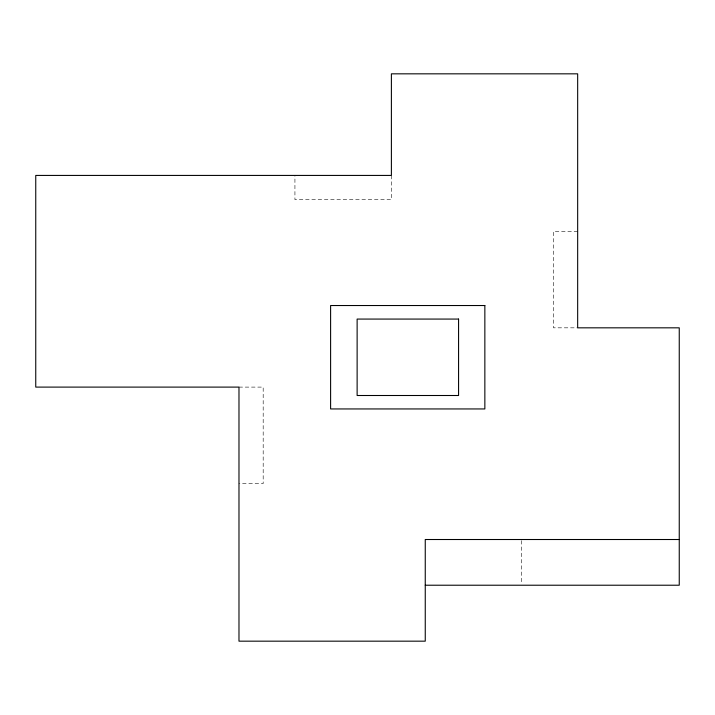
<?xml version="1.0" encoding="UTF-8"?>
<svg xmlns="http://www.w3.org/2000/svg" width="715" height="715" viewBox="0 0 715 715"><rect width="100%" height="100%" fill="white"/><g stroke="black" fill="none" stroke-linecap="round" stroke-linejoin="round"><path stroke-width="0.54" stroke-dasharray="3.58 2.68" d="M577.666 231.365L553.473 231.365L553.473 327.828L577.666 327.828M238.98 387.101L263.183 387.101L263.183 483.572L238.98 483.572M521.718 540.629L521.718 584.101M391.391 175.425L391.391 199.619L294.929 199.619L294.929 175.425"/><path stroke-width="1.07" d="M679.25 539.512L425.255 539.512L425.255 641.167L238.98 641.167L238.98 387.101L35.75 387.101L35.75 175.425L391.391 175.425L391.391 73.833L577.666 73.833L577.666 327.828L679.25 327.828L679.25 585.219L425.255 585.219M484.85 305.528L330.607 305.528L330.607 408.944L484.85 408.944L484.85 305.528M458.574 319.069L357.125 319.069L357.125 395.502L458.574 395.502L458.574 319.069"/></g></svg>
